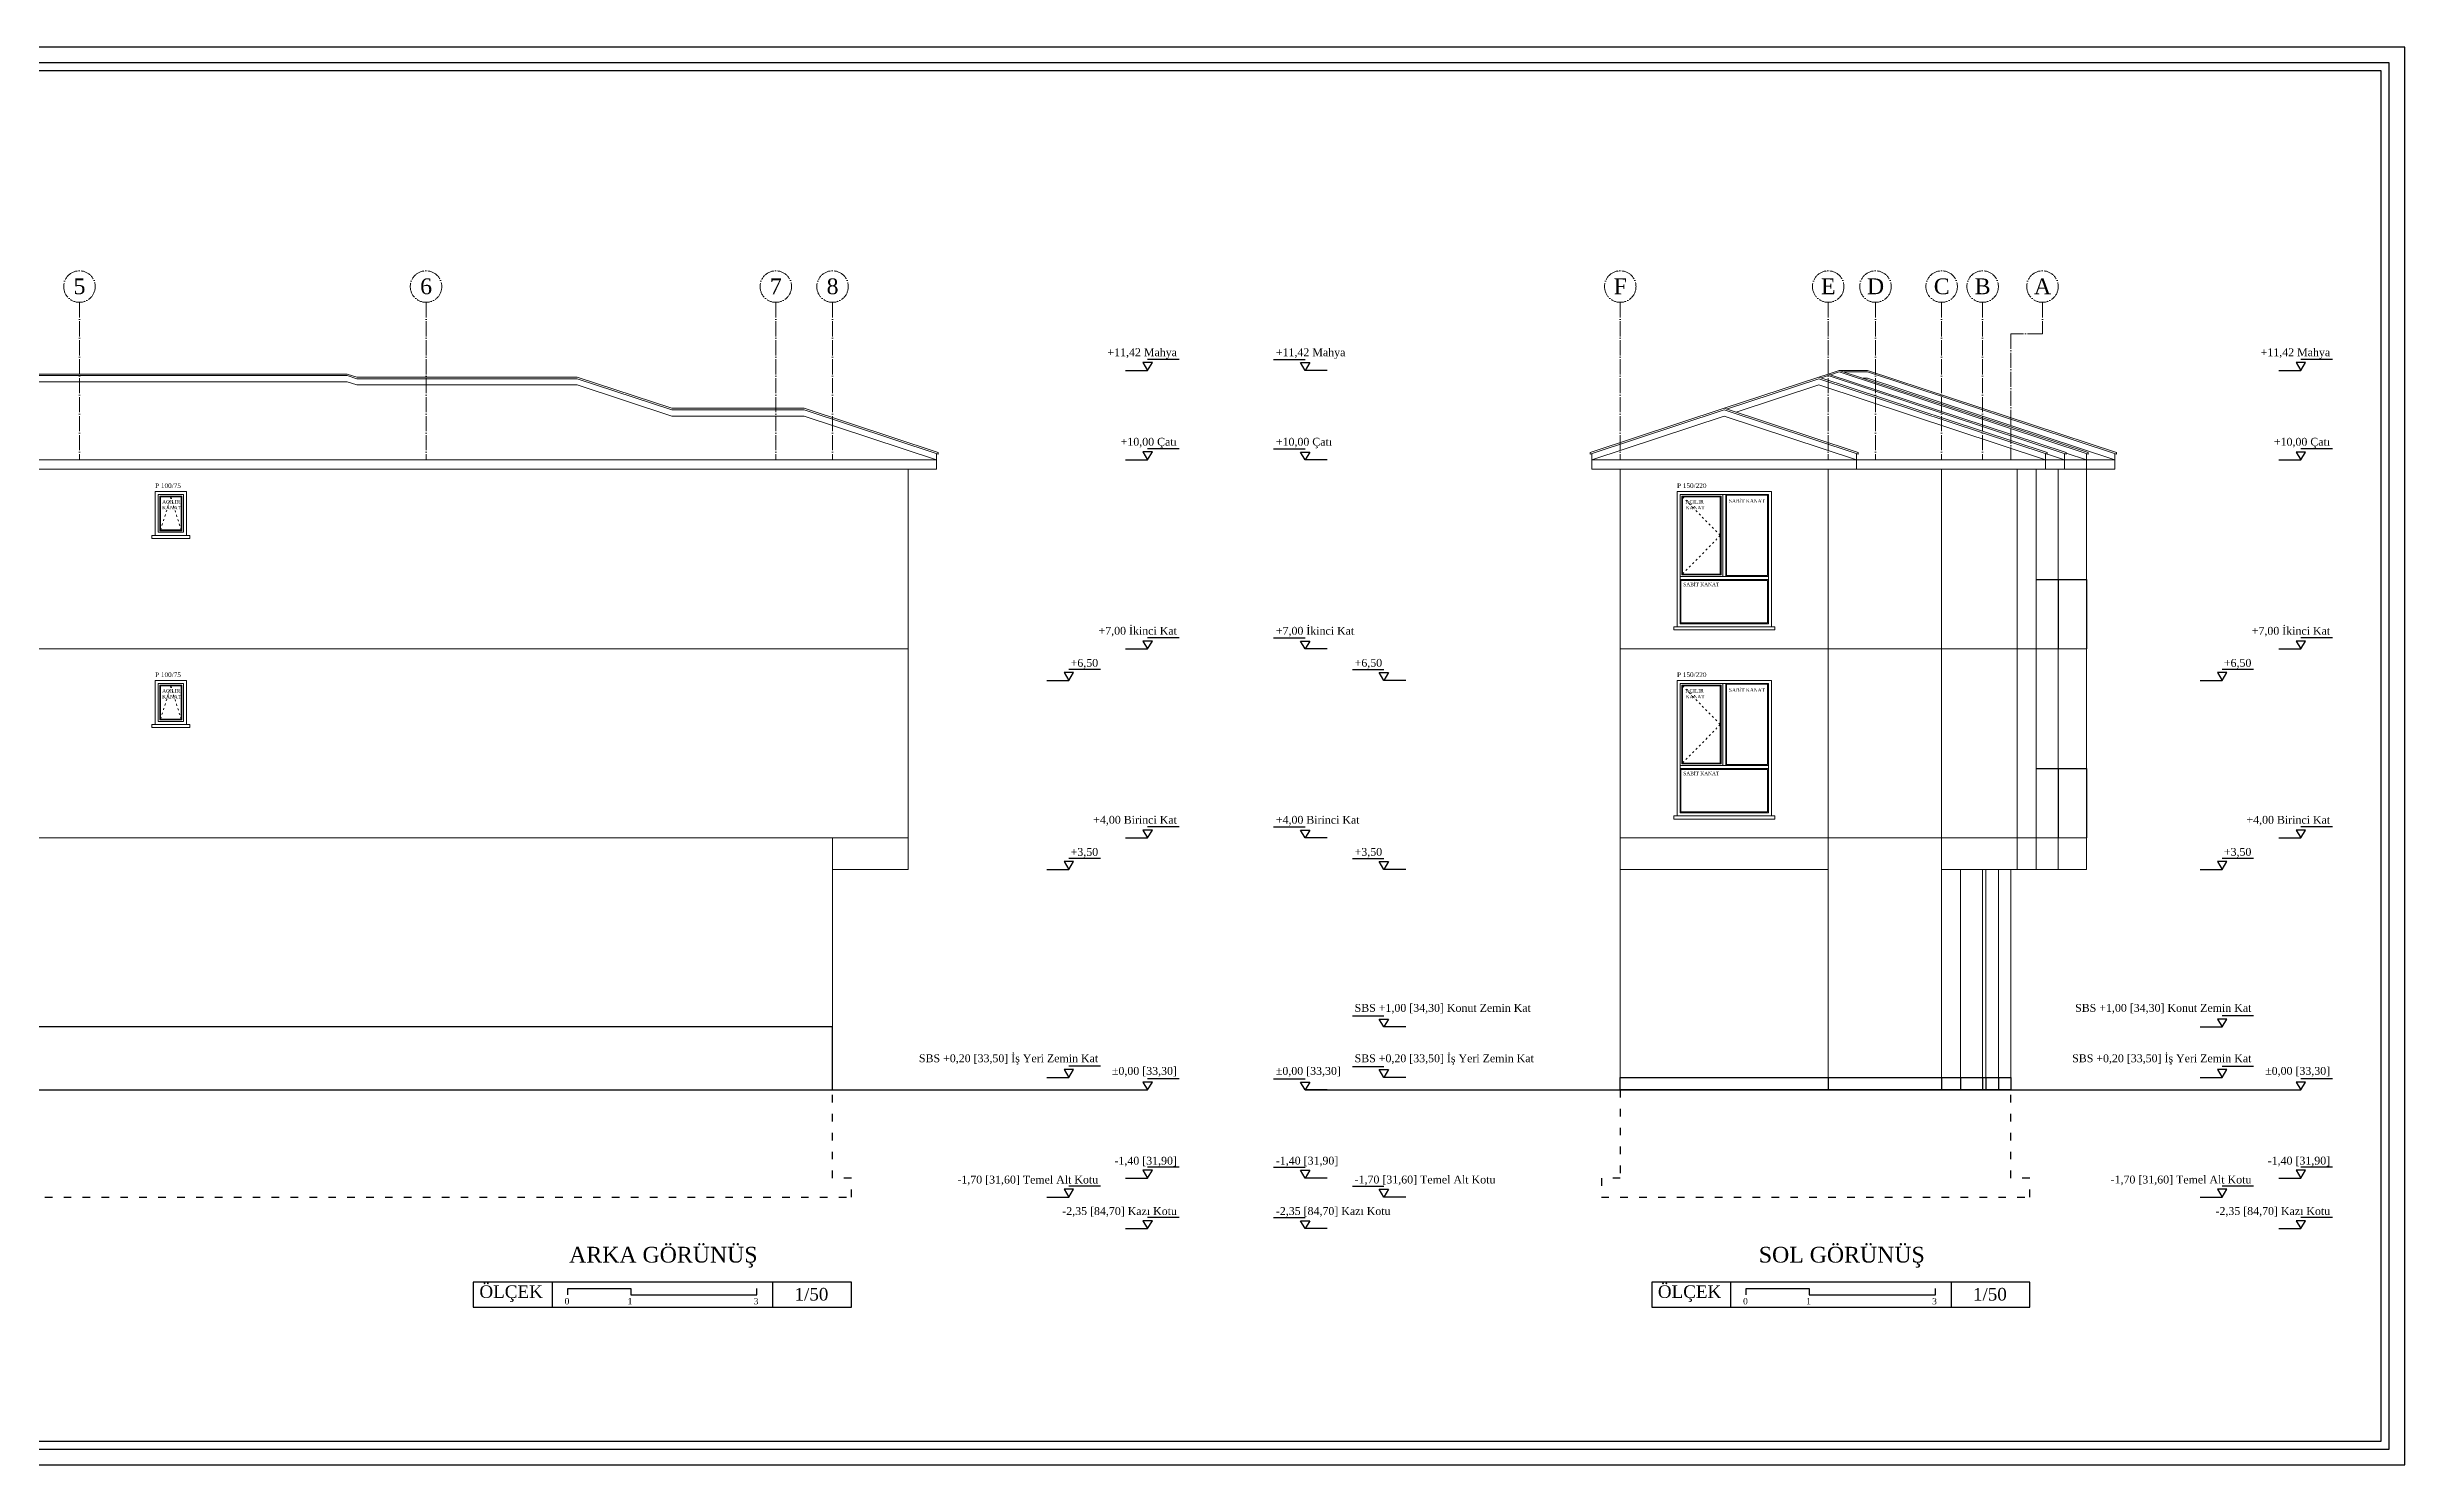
# Model space of a CAD drawing. Header units: centimetres. Extents: x -1107 to 35418, y 13584 to 18329.
# Drawn here: x 31676 to 35418, y 14837 to 17087 of the extents above; entities that cross this region are included whole.
import ezdxf

# ---------------------------------------------------------------- set-up
doc = ezdxf.new("R2010")
doc.units = ezdxf.units.CM
for name, pattern in [('ACAD_ISO03', [30, 12, -18]), ('ACAD_ISO03W100', [30, 12, -18]), ('ACAD_ISO04W100', [30, 24, -3, 0, -3])]:
    doc.linetypes.add(name, pattern=pattern)
doc.layers.add('YLZ-AKS', color=7, linetype='ACAD_ISO04W100', lineweight=5, true_color=0x2e2f36)
doc.layers.add('YLZ-GÖRÜNÜŞ -arkada kalanlar-', color=7, linetype='Continuous', lineweight=0, true_color=0xb1b09f)
for name, color, linetype in [('YLZ-BETON-KESİT', 150, 'Continuous'), ('YLZ-KOLON KİRİŞ KESİT', 240, 'Continuous'), ('YLZ-PAFTA', 165, 'Continuous'), ('YLZ-VERANDA-BALKON', 41, 'Continuous'), ('YLZ-YAZI', 113, 'Continuous')]:
    doc.layers.add(name, color=color, linetype=linetype)
for name, color, linetype, lineweight in [('YLZ-DUVAR', 151, 'Continuous', 20), ('YLZ-PARSEL', 53, 'Continuous', 30), ('YLZ-PENCERE GÖRÜNÜŞ', 137, 'Continuous', 9), ('YLZ-ÇATI', 241, 'Continuous', 13), ('YLZ-ÖLÇÜ', 251, 'Continuous', 5)]:
    doc.layers.add(name, color=color, linetype=linetype, lineweight=lineweight)
doc.styles.add('ARIAL', font='times.ttf')

# ---------------------------------------------------------------- blocks, each defined once
blk = doc.blocks.new('P 50 1')
at = {"layer": 'YLZ-GÖRÜNÜŞ -arkada kalanlar-'}
blk.add_lwpolyline([(23362.5, 8635.6), (23330, 8635.6), (23330, 8688.1), (23362.5, 8688.1)], close=True, dxfattribs=at)
at = {"layer": 'YLZ-GÖRÜNÜŞ -arkada kalanlar-', "linetype": 'ACAD_ISO03W100', "ltscale": 0.25}
blk.add_lwpolyline([(23330, 8635.6), (23346.3, 8688.1), (23362.5, 8635.6)], dxfattribs=at)
at = {"layer": 'YLZ-PENCERE GÖRÜNÜŞ'}
for points in [[(23321.3, 8626.9), (23371.3, 8626.9), (23371.3, 8696.9), (23321.3, 8696.9)], [(23326.3, 8631.9), (23366.3, 8631.9), (23366.3, 8691.9), (23326.3, 8691.9)], [(23363.8, 8634.4), (23328.8, 8634.4), (23328.8, 8689.4), (23363.8, 8689.4)], [(23316.3, 8621.9), (23376.3, 8621.9), (23376.3, 8626.9), (23316.3, 8626.9)]]:
    blk.add_lwpolyline(points, close=True, dxfattribs=at)
at = {"layer": 'YLZ-YAZI', "attachment_point": 1, "style": 'ARIAL'}
for s, insert, char_height in [('P 100/75', (23321.3, 8709.7), 7.5), ('AÇILIR \\PKANAT', (23332.5, 8683.1), 5.62)]:
    blk.add_mtext_dynamic_manual_height_columns(s, width=206.582, gutter_width=7.5, heights=[0], dxfattribs=dict(at, insert=insert, char_height=char_height))
blk = doc.blocks.new('P 150 7')
at = {"layer": 'YLZ-GÖRÜNÜŞ -arkada kalanlar-'}
for points in [[(33777.4, 17227), (33717.4, 17227), (33717.4, 17349.5), (33777.4, 17349.5)], [(33787.4, 17224.5), (33852.4, 17224.5), (33852.4, 17352), (33787.4, 17352)], [(33714.9, 17149.5), (33852.4, 17149.5), (33852.4, 17217), (33714.9, 17217)]]:
    blk.add_lwpolyline(points, close=True, dxfattribs=at)
at = {"layer": 'YLZ-GÖRÜNÜŞ -arkada kalanlar-', "linetype": 'ACAD_ISO03W100', "ltscale": 0.25}
blk.add_lwpolyline([(33717.4, 17349.5), (33777.4, 17288.2), (33717.4, 17227)], dxfattribs=at)
at = {"layer": 'YLZ-PENCERE GÖRÜNÜŞ'}
for p, q in [((33781.2, 17353.2), (33781.2, 17223.2)), ((33786.2, 17353.2), (33786.2, 17223.2)), ((33853.7, 17223.2), (33713.7, 17223.2)), ((33853.7, 17218.2), (33713.7, 17218.2))]:
    blk.add_line(p, q, dxfattribs=at)
for points in [[(33708.7, 17143.2), (33858.7, 17143.2), (33858.7, 17358.2), (33708.7, 17358.2)], [(33713.7, 17148.2), (33853.7, 17148.2), (33853.7, 17353.2), (33713.7, 17353.2)], [(33778.7, 17225.7), (33716.2, 17225.7), (33716.2, 17350.7), (33778.7, 17350.7)], [(33703.7, 17138.2), (33863.7, 17138.2), (33863.7, 17143.2), (33703.7, 17143.2)]]:
    blk.add_lwpolyline(points, close=True, dxfattribs=at)
at = {"layer": 'YLZ-YAZI', "attachment_point": 1, "style": 'ARIAL'}
for s, insert, char_height in [('P 150/220', (33708.7, 17371), 7.5), ('AÇILIR \\PKANAT', (33722.4, 17344.5), 5.62), ('SABİT KANAT', (33791.2, 17345.7), 5.625), ('SABİT KANAT', (33718.7, 17213.2), 5.625)]:
    blk.add_mtext_dynamic_manual_height_columns(s, width=206.582, gutter_width=7.5, heights=[0], dxfattribs=dict(at, insert=insert, char_height=char_height))
blk = doc.blocks.new('Kot 1')
at = {"layer": 'YLZ-YAZI'}
for p, q in [((501059.5, 4510667.9), (501109.5, 4510667.9)), ((504729.5, 4510667.9), (504679.5, 4510667.9)), ((501059.5, 4510525.9), (501109.5, 4510525.9)), ((504729.5, 4510525.9), (504679.5, 4510525.9)), ((501059.5, 4510225.9), (501109.5, 4510225.9)), ((504729.5, 4510225.9), (504679.5, 4510225.9)), ((501184.5, 4510175.9), (501234.5, 4510175.9)), ((504604.5, 4510175.9), (504554.5, 4510175.9)), ((501059.5, 4509925.9), (501109.5, 4509925.9)), ((504729.5, 4509925.9), (504679.5, 4509925.9)), ((501184.5, 4509875.9), (501234.5, 4509875.9)), ((504604.5, 4509875.9), (504554.5, 4509875.9)), ((501059.5, 4509525.9), (501109.5, 4509525.9)), ((501184.5, 4509545.9), (501234.5, 4509545.9)), ((504604.5, 4509545.9), (504554.5, 4509545.9)), ((504729.5, 4509525.9), (504679.5, 4509525.9)), ((501059.5, 4509385.9), (501109.5, 4509385.9)), ((504729.5, 4509385.9), (504679.5, 4509385.9)), ((501184.5, 4509355.9), (501234.5, 4509355.9)), ((504604.5, 4509355.9), (504554.5, 4509355.9)), ((501059.5, 4509305.9), (501109.5, 4509305.9)), ((504729.5, 4509305.9), (504679.5, 4509305.9))]:
    blk.add_line(p, q, dxfattribs=at)
for points in [[(501144.5, 4510650.4), (501109.5, 4510650.4), (501102, 4510662.9), (501117, 4510662.9), (501109.5, 4510650.4)], [(504644.5, 4510650.4), (504679.5, 4510650.4), (504687, 4510662.9), (504672, 4510662.9), (504679.5, 4510650.4)], [(501144.5, 4510508.4), (501109.5, 4510508.4), (501102, 4510520.9), (501117, 4510520.9), (501109.5, 4510508.4)], [(504644.5, 4510508.4), (504679.5, 4510508.4), (504687, 4510520.9), (504672, 4510520.9), (504679.5, 4510508.4)], [(501144.5, 4510208.4), (501109.5, 4510208.4), (501102, 4510220.9), (501117, 4510220.9), (501109.5, 4510208.4)], [(504644.5, 4510208.4), (504679.5, 4510208.4), (504687, 4510220.9), (504672, 4510220.9), (504679.5, 4510208.4)], [(501269.5, 4510158.4), (501234.5, 4510158.4), (501227, 4510170.9), (501242, 4510170.9), (501234.5, 4510158.4)], [(504519.5, 4510158.4), (504554.5, 4510158.4), (504562, 4510170.9), (504547, 4510170.9), (504554.5, 4510158.4)], [(501144.5, 4509908.4), (501109.5, 4509908.4), (501102, 4509920.9), (501117, 4509920.9), (501109.5, 4509908.4)], [(504644.5, 4509908.4), (504679.5, 4509908.4), (504687, 4509920.9), (504672, 4509920.9), (504679.5, 4509908.4)], [(501269.5, 4509858.4), (501234.5, 4509858.4), (501227, 4509870.9), (501242, 4509870.9), (501234.5, 4509858.4)], [(504519.5, 4509858.4), (504554.5, 4509858.4), (504562, 4509870.9), (504547, 4509870.9), (504554.5, 4509858.4)], [(501144.5, 4509508.4), (501109.5, 4509508.4), (501102, 4509520.9), (501117, 4509520.9), (501109.5, 4509508.4)], [(501269.5, 4509528.4), (501234.5, 4509528.4), (501227, 4509540.9), (501242, 4509540.9), (501234.5, 4509528.4)], [(504519.5, 4509528.4), (504554.5, 4509528.4), (504562, 4509540.9), (504547, 4509540.9), (504554.5, 4509528.4)], [(504644.5, 4509508.4), (504679.5, 4509508.4), (504687, 4509520.9), (504672, 4509520.9), (504679.5, 4509508.4)], [(501144.5, 4509368.4), (501109.5, 4509368.4), (501102, 4509380.9), (501117, 4509380.9), (501109.5, 4509368.4)], [(504644.5, 4509368.4), (504679.5, 4509368.4), (504687, 4509380.9), (504672, 4509380.9), (504679.5, 4509368.4)], [(501269.5, 4509338.4), (501234.5, 4509338.4), (501227, 4509350.9), (501242, 4509350.9), (501234.5, 4509338.4)], [(504519.5, 4509338.4), (504554.5, 4509338.4), (504562, 4509350.9), (504547, 4509350.9), (504554.5, 4509338.4)], [(501144.5, 4509288.4), (501109.5, 4509288.4), (501102, 4509300.9), (501117, 4509300.9), (501109.5, 4509288.4)], [(504644.5, 4509288.4), (504679.5, 4509288.4), (504687, 4509300.9), (504672, 4509300.9), (504679.5, 4509288.4)]]:
    blk.add_lwpolyline(points, dxfattribs=at)
at = {"layer": 'YLZ-YAZI', "char_height": 12.5, "style": 'ARIAL'}
for s, width, heights, insert, attachment_point in [('+11,42 Mahya', 358.477, [93.8], (501062.9, 4510685.4), 1), ('+11,42 Mahya', 358.477, [93.8], (504726, 4510685.4), 3), ('+10,00 Çatı', 358.477, [93.8], (501062.9, 4510543.4), 1), ('+10,00 Çatı', 358.477, [93.8], (504726, 4510543.4), 3), ('+7,00 İkinci Kat', 358.477, [93.8], (501062.9, 4510243.4), 1), ('+7,00 İkinci Kat', 358.477, [93.8], (504726, 4510243.4), 3), ('+6,50', 344.303, [0], (501187.9, 4510192.4), 1), ('+6,50', 344.303, [0], (504601, 4510192.4), 3), ('+4,00 Birinci Kat', 358.477, [93.8], (501062.9, 4509943.4), 1), ('+4,00 Birinci Kat', 358.477, [93.8], (504726, 4509943.4), 3), ('+3,50', 344.303, [0], (501187.9, 4509892.4), 1), ('+3,50', 344.303, [0], (504601, 4509892.4), 3), ('SBS +0,20 [33,50] İş Yeri Zemin Kat', 344.303, [0], (501187.9, 4509564.9), 1), ('SBS +0,20 [33,50] İş Yeri Zemin Kat', 344.303, [0], (504601, 4509564.9), 3), ('±0,00 [33,30]', 344.303, [0], (501062.9, 4509544.9), 1), ('±0,00 [33,30]', 344.303, [0], (504726, 4509544.9), 3), ('-1,40 [31,90]', 344.303, [0], (501062.9, 4509402.4), 1), ('-1,70 [31,60] Temel Alt Kotu', 344.303, [0], (501187.9, 4509372.4), 1), ('-1,70 [31,60] Temel Alt Kotu', 344.303, [0], (504601, 4509372.4), 3), ('-1,40 [31,90]', 344.303, [0], (504726, 4509402.4), 3), ('-2,35 [84,70] Kazı Kotu', 344.303, [0], (501062.9, 4509322.4), 1), ('-2,35 [84,70] Kazı Kotu', 344.303, [0], (504726, 4509322.4), 3)]:
    blk.add_mtext_dynamic_manual_height_columns(s, width=width, gutter_width=12.5, heights=heights, dxfattribs=dict(at, insert=insert, attachment_point=attachment_point))
blk = doc.blocks.new('Kot 2')
at = {"layer": 'YLZ-YAZI'}
for p, q in [((22242.7, 14591.4), (22292.7, 14591.4)), ((23922.7, 14591.4), (23872.7, 14591.4)), ((22242.7, 14449.4), (22292.7, 14449.4)), ((23922.7, 14449.4), (23872.7, 14449.4)), ((22242.7, 14149.4), (22292.7, 14149.4)), ((23922.7, 14149.4), (23872.7, 14149.4)), ((22367.7, 14099.4), (22417.7, 14099.4)), ((23797.7, 14099.4), (23747.7, 14099.4)), ((22242.7, 13849.4), (22292.7, 13849.4)), ((23922.7, 13849.4), (23872.7, 13849.4)), ((22367.7, 13799.4), (22417.7, 13799.4)), ((23797.7, 13799.4), (23747.7, 13799.4)), ((22367.7, 13549.4), (22417.7, 13549.4)), ((23797.7, 13549.4), (23747.7, 13549.4)), ((22367.7, 13469.4), (22417.7, 13469.4)), ((23797.7, 13469.4), (23747.7, 13469.4)), ((22242.7, 13449.4), (22292.7, 13449.4)), ((23922.7, 13449.4), (23872.7, 13449.4)), ((22242.7, 13309.4), (22292.7, 13309.4)), ((23922.7, 13309.4), (23872.7, 13309.4)), ((22367.7, 13279.4), (22417.7, 13279.4)), ((23797.7, 13279.4), (23747.7, 13279.4)), ((22242.7, 13229.4), (22292.7, 13229.4)), ((23922.7, 13229.4), (23872.7, 13229.4))]:
    blk.add_line(p, q, dxfattribs=at)
for points in [[(22327.7, 14573.9), (22292.7, 14573.9), (22285.2, 14586.4), (22300.2, 14586.4), (22292.7, 14573.9)], [(23837.7, 14573.9), (23872.7, 14573.9), (23880.2, 14586.4), (23865.2, 14586.4), (23872.7, 14573.9)], [(22327.7, 14431.9), (22292.7, 14431.9), (22285.2, 14444.4), (22300.2, 14444.4), (22292.7, 14431.9)], [(23837.7, 14431.9), (23872.7, 14431.9), (23880.2, 14444.4), (23865.2, 14444.4), (23872.7, 14431.9)], [(22327.7, 14131.9), (22292.7, 14131.9), (22285.2, 14144.4), (22300.2, 14144.4), (22292.7, 14131.9)], [(23837.7, 14131.9), (23872.7, 14131.9), (23880.2, 14144.4), (23865.2, 14144.4), (23872.7, 14131.9)], [(22452.7, 14081.9), (22417.7, 14081.9), (22410.2, 14094.4), (22425.2, 14094.4), (22417.7, 14081.9)], [(23712.7, 14081.9), (23747.7, 14081.9), (23755.2, 14094.4), (23740.2, 14094.4), (23747.7, 14081.9)], [(22327.7, 13831.9), (22292.7, 13831.9), (22285.2, 13844.4), (22300.2, 13844.4), (22292.7, 13831.9)], [(23837.7, 13831.9), (23872.7, 13831.9), (23880.2, 13844.4), (23865.2, 13844.4), (23872.7, 13831.9)], [(22452.7, 13781.9), (22417.7, 13781.9), (22410.2, 13794.4), (22425.2, 13794.4), (22417.7, 13781.9)], [(23712.7, 13781.9), (23747.7, 13781.9), (23755.2, 13794.4), (23740.2, 13794.4), (23747.7, 13781.9)], [(22452.7, 13531.9), (22417.7, 13531.9), (22410.2, 13544.4), (22425.2, 13544.4), (22417.7, 13531.9)], [(23712.7, 13531.9), (23747.7, 13531.9), (23755.2, 13544.4), (23740.2, 13544.4), (23747.7, 13531.9)], [(22327.7, 13431.9), (22292.7, 13431.9), (22285.2, 13444.4), (22300.2, 13444.4), (22292.7, 13431.9)], [(22452.7, 13451.9), (22417.7, 13451.9), (22410.2, 13464.4), (22425.2, 13464.4), (22417.7, 13451.9)], [(23712.7, 13451.9), (23747.7, 13451.9), (23755.2, 13464.4), (23740.2, 13464.4), (23747.7, 13451.9)], [(23837.7, 13431.9), (23872.7, 13431.9), (23880.2, 13444.4), (23865.2, 13444.4), (23872.7, 13431.9)], [(22327.7, 13291.9), (22292.7, 13291.9), (22285.2, 13304.4), (22300.2, 13304.4), (22292.7, 13291.9)], [(23837.7, 13291.9), (23872.7, 13291.9), (23880.2, 13304.4), (23865.2, 13304.4), (23872.7, 13291.9)], [(22452.7, 13261.9), (22417.7, 13261.9), (22410.2, 13274.4), (22425.2, 13274.4), (22417.7, 13261.9)], [(23712.7, 13261.9), (23747.7, 13261.9), (23755.2, 13274.4), (23740.2, 13274.4), (23747.7, 13261.9)], [(22327.7, 13211.9), (22292.7, 13211.9), (22285.2, 13224.4), (22300.2, 13224.4), (22292.7, 13211.9)], [(23837.7, 13211.9), (23872.7, 13211.9), (23880.2, 13224.4), (23865.2, 13224.4), (23872.7, 13211.9)]]:
    blk.add_lwpolyline(points, dxfattribs=at)
at = {"layer": 'YLZ-YAZI', "char_height": 12.5, "style": 'ARIAL'}
for s, width, heights, insert, attachment_point in [('+11,42 Mahya', 358.477, [93.8], (22246.2, 14608.9), 1), ('+11,42 Mahya', 358.477, [93.8], (23919.2, 14608.9), 3), ('+10,00 Çatı', 358.477, [93.8], (22246.2, 14466.9), 1), ('+10,00 Çatı', 358.477, [93.8], (23919.2, 14466.9), 3), ('+7,00 İkinci Kat', 358.477, [93.8], (22246.2, 14166.9), 1), ('+7,00 İkinci Kat', 358.477, [93.8], (23919.2, 14166.9), 3), ('+6,50', 344.303, [0], (22371.2, 14116), 1), ('+6,50', 344.303, [0], (23794.2, 14116), 3), ('+4,00 Birinci Kat', 358.477, [93.8], (22246.2, 13866.9), 1), ('+4,00 Birinci Kat', 358.477, [93.8], (23919.2, 13866.9), 3), ('+3,50', 344.303, [0], (22371.2, 13816), 1), ('+3,50', 344.303, [0], (23794.2, 13816), 3), ('SBS +1,00 [34,30] Konut Zemin Kat', 344.303, [0], (22371.2, 13568.4), 1), ('SBS +1,00 [34,30] Konut Zemin Kat', 344.303, [0], (23794.2, 13568.4), 3), ('±0,00 [33,30]', 344.303, [0], (22246.2, 13468.4), 1), ('SBS +0,20 [33,50] İş Yeri Zemin Kat', 344.303, [0], (22371.2, 13488.4), 1), ('SBS +0,20 [33,50] İş Yeri Zemin Kat', 344.303, [0], (23794.2, 13488.4), 3), ('±0,00 [33,30]', 344.303, [0], (23919.2, 13468.4), 3), ('-1,40 [31,90]', 344.303, [0], (22246.2, 13326), 1), ('-1,40 [31,90]', 344.303, [0], (23919.2, 13326), 3), ('-1,70 [31,60] Temel Alt Kotu', 344.303, [0], (22371.2, 13296), 1), ('-1,70 [31,60] Temel Alt Kotu', 344.303, [0], (23794.2, 13296), 3), ('-2,35 [84,70] Kazı Kotu', 344.303, [0], (22246.2, 13246), 1), ('-2,35 [84,70] Kazı Kotu', 344.303, [0], (23919.2, 13246), 3)]:
    blk.add_mtext_dynamic_manual_height_columns(s, width=width, gutter_width=12.5, heights=heights, dxfattribs=dict(at, insert=insert, attachment_point=attachment_point))

msp = doc.modelspace()

# ---------------------------------------------------------------- linework, layer by layer
at = {"layer": 'YLZ-AKS'}
for p, q in [((31727.71, 16681.94), (31727.71, 16431.94)), ((32277.71, 16681.94), (32277.71, 16431.94)), ((32832.71, 16681.94), (32832.71, 16431.94)), ((32922.71, 16681.94), (32922.71, 16431.94)), ((34172.71, 16681.94), (34172.71, 16431.94)), ((34502.71, 16681.94), (34502.71, 16431.94)), ((34577.71, 16681.94), (34577.71, 16431.94))]:
    msp.add_line(p, q, dxfattribs=at)
for points in [[(34682.71, 16681.94), (34682.71, 16431.94)], [(34747.71, 16681.94), (34747.71, 16431.94)], [(34842.71, 16681.94), (34842.71, 16631.94), (34792.71, 16631.94), (34792.71, 16431.94)]]:
    msp.add_lwpolyline(points, dxfattribs=at)
for centre in [(31727.71, 16706.94), (32277.71, 16706.94), (32832.71, 16706.94), (32922.71, 16706.94), (34172.71, 16706.94), (34502.71, 16706.94), (34577.71, 16706.94), (34682.71, 16706.94), (34747.71, 16706.94), (34842.71, 16706.94)]:
    msp.add_circle(centre, 25, dxfattribs=at)
at = {"layer": 'YLZ-BETON-KESİT'}
for points in [[(30352.71, 15431.94), (32922.71, 15431.94), (32922.71, 15531.94), (30352.71, 15531.94)], [(34172.71, 15451.94), (34502.71, 15451.94), (34502.71, 15431.94), (34172.71, 15431.94)]]:
    msp.add_lwpolyline(points, close=True, dxfattribs=at)
for points in [[(34502.71, 15451.94), (34682.71, 15451.94), (34682.71, 15431.94), (34502.71, 15431.94)], [(34682.71, 15451.94), (34712.71, 15451.94), (34712.71, 15431.94), (34682.71, 15431.94)], [(34712.71, 15451.94), (34747.71, 15451.94), (34747.71, 15431.94), (34712.71, 15431.94)], [(34747.71, 15451.94), (34752.71, 15451.94), (34752.71, 15431.94), (34747.71, 15431.94)], [(34752.71, 15451.94), (34772.71, 15451.94), (34772.71, 15431.94), (34752.71, 15431.94)], [(34772.71, 15451.94), (34792.71, 15451.94), (34792.71, 15431.94), (34772.71, 15431.94)]]:
    msp.add_lwpolyline(points, dxfattribs=at)
at = {"layer": 'YLZ-DUVAR'}
for p, q in [((33042.71, 15781.94), (33042.71, 16416.94)), ((34172.71, 16416.94), (34172.71, 15451.94)), ((34502.71, 15451.94), (34502.71, 16416.94)), ((34682.71, 15451.94), (34682.71, 16416.94)), ((34802.71, 15781.94), (34802.71, 16416.94)), ((34832.71, 15781.94), (34832.71, 16416.94)), ((34867.71, 15781.94), (34867.71, 16416.94)), ((34912.71, 15781.94), (34912.71, 16416.94)), ((33042.71, 16131.94), (30352.71, 16131.94)), ((34172.71, 16131.94), (34912.71, 16131.94)), ((33042.71, 15831.94), (30352.71, 15831.94)), ((32922.71, 15831.94), (32922.71, 15531.94)), ((34172.71, 15831.94), (34912.71, 15831.94)), ((33042.71, 15781.94), (32922.71, 15781.94)), ((34172.71, 15781.94), (34502.71, 15781.94)), ((34682.71, 15781.94), (34802.71, 15781.94)), ((34712.71, 15781.94), (34712.71, 15451.94)), ((34747.71, 15781.94), (34747.71, 15451.94)), ((34752.71, 15781.94), (34752.71, 15451.94)), ((34772.71, 15781.94), (34772.71, 15451.94)), ((34792.71, 15781.94), (34792.71, 15451.94)), ((34802.71, 15781.94), (34832.71, 15781.94)), ((34832.71, 15781.94), (34867.71, 15781.94)), ((34867.71, 15781.94), (34912.71, 15781.94))]:
    msp.add_line(p, q, dxfattribs=at)
for points in [[(30307.71, 16416.94), (33087.71, 16416.94), (33087.71, 16431.94), (30307.71, 16431.94)], [(34127.71, 16416.94), (34547.71, 16416.94), (34547.71, 16431.94), (34127.71, 16431.94)]]:
    msp.add_lwpolyline(points, close=True, dxfattribs=at)
for points in [[(34547.71, 16416.94), (34847.71, 16416.94), (34847.71, 16431.94), (34547.71, 16431.94)], [(34847.71, 16416.94), (34877.71, 16416.94), (34877.71, 16431.94), (34847.71, 16431.94)], [(34877.71, 16416.94), (34912.71, 16416.94), (34912.71, 16431.94), (34877.71, 16431.94)], [(34912.71, 16416.94), (34957.71, 16416.94), (34957.71, 16431.94), (34912.71, 16431.94)]]:
    msp.add_lwpolyline(points, dxfattribs=at)
at = {"layer": 'YLZ-KOLON KİRİŞ KESİT', "linetype": 'ACAD_ISO03'}
for points in [[(30352.71, 15431.94), (30352.71, 15291.94), (30322.71, 15291.94), (30322.71, 15261.94), (32952.71, 15261.94), (32952.71, 15291.94), (32922.71, 15291.94), (32922.71, 15431.94)], [(34172.71, 15431.94), (34172.71, 15291.94), (34142.71, 15291.94), (34142.71, 15261.94), (34822.71, 15261.94), (34822.71, 15291.94), (34792.71, 15291.94), (34792.71, 15431.94)]]:
    msp.add_lwpolyline(points, dxfattribs=at)
at = {"layer": 'YLZ-PAFTA'}
for p, q in [((32477.71, 15126.94), (32477.71, 15086.94)), ((32827.71, 15126.94), (32827.71, 15086.94)), ((34347.71, 15126.94), (34347.71, 15086.94)), ((34697.71, 15126.94), (34697.71, 15086.94))]:
    msp.add_line(p, q, dxfattribs=at)
for points in [[(18347.71, 14836.94), (35417.71, 14836.94), (35417.71, 17086.94), (18347.71, 17086.94)], [(18372.71, 14861.94), (35392.71, 14861.94), (35392.71, 17061.94), (18372.71, 17061.94)], [(18385.21, 14874.44), (35380.21, 14874.44), (35380.21, 17049.44), (18385.21, 17049.44)], [(32352.71, 15126.94), (32352.71, 15086.94), (32952.71, 15086.94), (32952.71, 15126.94)], [(34222.71, 15126.94), (34222.71, 15086.94), (34822.71, 15086.94), (34822.71, 15126.94)]]:
    msp.add_lwpolyline(points, close=True, dxfattribs=at)
for points in [[(32502.68, 15106.86), (32502.68, 15116.86), (32602.68, 15116.86), (32602.68, 15106.86), (32802.68, 15106.86), (32802.68, 15116.86)], [(34372.68, 15106.86), (34372.68, 15116.86), (34472.68, 15116.86), (34472.68, 15106.86), (34672.68, 15106.86), (34672.68, 15116.86)]]:
    msp.add_lwpolyline(points, dxfattribs=at)
at = {"layer": 'YLZ-PARSEL'}
for p, q in [((29852.71, 15431.94), (33422.71, 15431.94)), ((33672.71, 15431.94), (35252.71, 15431.94))]:
    msp.add_line(p, q, dxfattribs=at)
at = {"layer": 'YLZ-VERANDA-BALKON'}
for points in [[(34832.71, 16241.94), (34867.71, 16241.94), (34867.71, 16131.94)], [(34867.71, 16241.94), (34912.71, 16241.94), (34912.71, 16131.94)], [(34832.71, 15941.94), (34867.71, 15941.94), (34867.71, 15831.94)], [(34867.71, 15941.94), (34912.71, 15941.94), (34912.71, 15831.94)]]:
    msp.add_lwpolyline(points, dxfattribs=at)
at = {"layer": 'YLZ-ÇATI'}
msp.add_lwpolyline([(33090.21, 16443.61), (33090.21, 16441.11), (32877.71, 16511.24), (32667.71, 16511.24), (32517.71, 16560.74), (32167.71, 16560.74), (32152.71, 16565.69), (31097.71, 16565.69), (31080.21, 16571.46), (30700.21, 16571.46), (30305.21, 16441.11), (30305.21, 16443.61), (30700.21, 16573.96), (31080.21, 16573.96), (31097.71, 16568.19), (32152.71, 16568.19), (32167.71, 16563.24), (32517.71, 16563.24), (32667.71, 16513.74), (32877.71, 16513.74)], close=True, dxfattribs=at)
for points in [[(34502.71, 16568.19), (34520.21, 16573.96), (34915.21, 16443.61), (34915.21, 16441.11), (34520.21, 16571.46), (34506.5, 16566.94)], [(34520.21, 16573.96), (34565.21, 16573.96), (34960.21, 16443.61), (34960.21, 16441.11), (34565.21, 16571.46), (34527.79, 16571.46)], [(30307.71, 16441.94), (30307.71, 16431.94), (30700.21, 16561.46), (31080.21, 16561.46), (31097.71, 16555.69), (32152.71, 16555.69), (32167.71, 16550.74), (32517.71, 16550.74), (32667.71, 16501.24), (32877.71, 16501.24), (33087.71, 16431.94), (33087.71, 16441.94)], [(34341.5, 16512.49), (34487.71, 16560.74), (34850.21, 16441.11), (34850.21, 16443.61), (34487.71, 16563.24), (34337.71, 16513.74)], [(34847.71, 16441.94), (34847.71, 16431.94), (34487.71, 16550.74), (34356.65, 16507.49)], [(34487.71, 16563.24), (34502.71, 16568.19), (34880.21, 16443.61), (34880.21, 16441.11), (34502.71, 16565.69), (34491.5, 16561.99)], [(34558.09, 16561.46), (34565.21, 16561.46), (34957.71, 16431.94), (34957.71, 16441.94)], [(34337.71, 16513.74), (34550.21, 16443.61), (34550.21, 16441.11), (34337.71, 16511.24), (34125.21, 16441.11), (34125.21, 16443.61), (34337.71, 16513.74)], [(34547.71, 16441.94), (34547.71, 16431.94), (34337.71, 16501.24), (34127.71, 16431.94), (34127.71, 16441.94)], [(34877.71, 16441.94), (34877.71, 16431.94), (34847.71, 16441.84)], [(34880.21, 16442.66), (34912.71, 16431.94), (34912.71, 16441.94)]]:
    msp.add_lwpolyline(points, dxfattribs=at)

# ---------------------------------------------------------------- block references
at = {"layer": 'YLZ-DUVAR'}
for name, p in [('P 50 1', (8526.44, 7685.04)), ('P 150 7', (554.06, -976.27)), ('P 50 1', (8526.44, 7385.04)), ('P 150 7', (554.06, -1276.27))]:
    msp.add_blockref(name, p, dxfattribs=at)
at = {"layer": 'YLZ-ÖLÇÜ'}
for name, p in [('Kot 1', (-471256.77, -4494076.48)), ('Kot 2', (11380, 2000))]:
    msp.add_blockref(name, p, dxfattribs=at)

# ---------------------------------------------------------------- texts
at = {"layer": 'YLZ-YAZI', "style": 'ARIAL'}
for s, width, heights, insert, char_height, attachment_point in [('\\pxqc;5', 31.5189, [8.55], (31712.03, 16719.88), 25, 1), ('\\pxqc;6', 31.5189, [17.38], (32262.03, 16719.88), 25, 1), ('\\pxqc;7', 31.5189, [8.55], (32817.03, 16719.88), 25, 1), ('\\pxqc;8', 31.5189, [8.55], (32907.03, 16719.88), 25, 1), ('\\pxqc;F', 31.5189, [8.55], (34157.03, 16719.88), 25, 1), ('\\pxqc;E', 31.5189, [8.55], (34487.03, 16719.88), 25, 1), ('\\pxqc;D', 31.5189, [8.55], (34562.03, 16719.88), 25, 1), ('\\pxqc;C', 31.5189, [8.55], (34667.03, 16719.88), 25, 1), ('\\pxqc;B', 31.5189, [8.55], (34732.03, 16719.88), 25, 1), ('\\pxqc;A', 31.5189, [8.55], (34827.03, 16719.88), 25, 1), ('\\pxqc,t7;ARKA GÖRÜNÜŞ', 395.9616, [0], (32456.26, 15182.97), 25, 1), ('\\pxqc,t7;SOL GÖRÜNÜŞ', 395.9616, [0], (34326.26, 15182.97), 25, 1), ('ÖLÇEK', 395.9616, [0], (32463.03, 15121.84), 20, 3), ('1/50', 395.9616, [0], (32916.09, 15117.7), 20, 3), ('ÖLÇEK', 395.9616, [0], (34333.03, 15121.84), 20, 3), ('1/50', 395.9616, [0], (34786.09, 15117.7), 20, 3), ('0', 395.9616, [0], (32505.13, 15101.61), 10, 3), ('1', 395.9616, [0], (32605.13, 15101.61), 10, 3), ('3', 395.9616, [0], (32805.13, 15101.61), 10, 3), ('0', 395.9616, [0], (34375.13, 15101.61), 10, 3), ('1', 395.9616, [0], (34475.13, 15101.61), 10, 3), ('3', 395.9616, [0], (34675.13, 15101.61), 10, 3)]:
    msp.add_mtext_dynamic_manual_height_columns(s, width=width, gutter_width=12.5, heights=heights, dxfattribs=dict(at, insert=insert, char_height=char_height, attachment_point=attachment_point))

doc.saveas('drawing.dxf')
